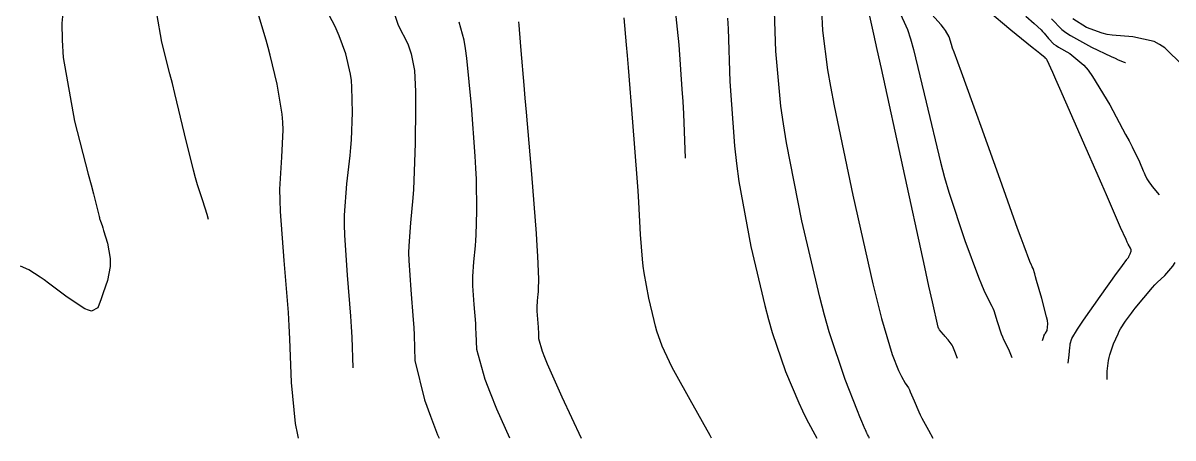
# Model space of a CAD drawing. Header units: metres. Extents: x 837476 to 838477, y 1189012 to 1191014.
# Drawn here: x 837908.1 to 837973.4, y 1189013.9 to 1189037.4 of the extents above; entities that cross this region are included whole.
import ezdxf

# ---------------------------------------------------------------- set-up
doc = ezdxf.new("R2010")
doc.units = ezdxf.units.M
doc.header["$LTSCALE"] = 0.3
doc.layers.add('COTAS 10', color=1, linetype='Continuous')
doc.layers.add('COTAS INT', color=252, linetype='Continuous')

msp = doc.modelspace()

# ---------------------------------------------------------------- linework, layer by layer
at = {"layer": 'COTAS 10'}
for points in [[(837926.834, 1189017.854), (837926.78, 1189019.609), (837926.747, 1189020.193), (837926.708, 1189020.794), (837926.511, 1189023.117), (837926.36, 1189025.399), (837926.351, 1189025.974), (837926.355, 1189026.526), (837926.487, 1189028.313), (837926.672, 1189029.925), (837926.71, 1189030.366), (837926.742, 1189030.803), (837926.812, 1189032.362), (837926.773, 1189033.809), (837926.737, 1189034.177), (837926.69, 1189034.53), (837926.427, 1189035.687), (837926.055, 1189036.714), (837925.939, 1189036.986), (837925.816, 1189037.252), (837925.328, 1189038.17)], [(837961.163, 1189018.396), (837961.013, 1189018.788), (837960.886, 1189019.07), (837960.845, 1189019.143), (837960.802, 1189019.215), (837960.624, 1189019.455), (837960.446, 1189019.663), (837960.403, 1189019.713), (837960.362, 1189019.76), (837960.235, 1189019.904), (837960.14, 1189020.02), (837960.119, 1189020.05), (837960.1, 1189020.079), (837960.053, 1189020.172), (837959.729, 1189021.612), (837959.536, 1189022.49), (837959.297, 1189023.575), (837958.064, 1189029.225), (837956.835, 1189034.859), (837956.6, 1189035.935), (837956.41, 1189036.801), (837956.104, 1189038.179)], [(837947.194, 1189013.872), (837947.115, 1189014.019), (837945.985, 1189016.042), (837945.142, 1189017.537), (837944.958, 1189017.883), (837944.794, 1189018.2), (837944.378, 1189019.098), (837944.093, 1189019.946), (837944.012, 1189020.23), (837943.929, 1189020.537), (837943.623, 1189021.824), (837943.363, 1189023.246), (837943.309, 1189023.637), (837943.264, 1189024.028), (837943.165, 1189025.43), (837943.07, 1189027.259), (837943.026, 1189027.918), (837942.974, 1189028.645), (837942.726, 1189031.821), (837942.469, 1189034.925), (837942.413, 1189035.606), (837942.362, 1189036.209), (837942.233, 1189037.742)], [(837965.03, 1189037.839), (837965.519, 1189037.414), (837965.899, 1189037.052), (837965.989, 1189036.957), (837966.073, 1189036.866), (837966.322, 1189036.555), (837966.633, 1189036.248), (837966.756, 1189036.159), (837966.895, 1189036.067), (837967.529, 1189035.719), (837968.328, 1189035.05), (837968.571, 1189034.756), (837968.823, 1189034.415), (837969.81, 1189032.789), (837970.704, 1189031.116), (837970.897, 1189030.746), (837971.067, 1189030.415), (837971.483, 1189029.554), (837971.708, 1189029.042), (837971.757, 1189028.93), (837971.799, 1189028.833), (837971.906, 1189028.59), (837972.056, 1189028.358), (837972.127, 1189028.267), (837972.211, 1189028.164), (837972.617, 1189027.693)]]:
    msp.add_lwpolyline(points, dxfattribs=at)
at = {"layer": 'COTAS INT'}
for points in [[(837910.631, 1189040.868), (837910.295, 1189037.439), (837910.313, 1189036.469), (837910.379, 1189035.489), (837911.018, 1189031.875), (837911.801, 1189028.854), (837911.957, 1189028.249), (837912.087, 1189027.743), (837912.338, 1189026.754), (837912.411, 1189026.463), (837912.429, 1189026.399), (837912.445, 1189026.342), (837912.497, 1189026.195), (837912.585, 1189025.939), (837912.623, 1189025.814), (837912.668, 1189025.665), (837912.885, 1189024.93), (837913.041, 1189024.066), (837913.049, 1189023.835), (837913.041, 1189023.609), (837912.884, 1189022.824), (837912.644, 1189022.122), (837912.584, 1189021.949), (837912.527, 1189021.785), (837912.346, 1189021.267), (837911.981, 1189021.08), (837911.809, 1189021.124), (837911.605, 1189021.211), (837910.61, 1189021.871), (837909.545, 1189022.675), (837909.297, 1189022.853), (837909.069, 1189023.011), (837908.418, 1189023.417), (837907.952, 1189023.642)], [(837928.789, 1189039.164), (837929.4, 1189037.312), (837929.938, 1189036.255), (837930.048, 1189035.975), (837930.14, 1189035.7), (837930.328, 1189034.753), (837930.38, 1189033.562), (837930.385, 1189033.134), (837930.387, 1189032.662), (837930.362, 1189030.605), (837930.29, 1189028.492), (837930.262, 1189027.986), (837930.231, 1189027.515), (837930.09, 1189026.097), (837929.994, 1189024.785), (837929.991, 1189024.381), (837929.998, 1189023.959), (837930.108, 1189022.286), (837930.253, 1189020.582), (837930.281, 1189020.141), (837930.305, 1189019.713), (837930.349, 1189018.279), (837930.888, 1189016.049), (837931.223, 1189015.119), (837931.639, 1189014.053), (837931.718, 1189013.872)], [(837918.631, 1189026.274), (837918.559, 1189026.571), (837918.309, 1189027.346), (837918, 1189028.259), (837917.892, 1189028.644), (837917.773, 1189029.085), (837917.262, 1189031.151), (837916.715, 1189033.434), (837916.573, 1189034.011), (837916.437, 1189034.564), (837915.981, 1189036.364), (837915.694, 1189037.981)], [(837945.098, 1189038.341), (837945.325, 1189036.2), (837945.509, 1189033.681), (837945.551, 1189032.984), (837945.589, 1189032.287), (837945.697, 1189029.773)], [(837956.148, 1189013.872), (837956.133, 1189013.911), (837956.118, 1189013.945), (837956.103, 1189013.977), (837956.055, 1189014.07), (837956.014, 1189014.143), (837956.004, 1189014.162), (837955.995, 1189014.181), (837955.967, 1189014.248), (837955.944, 1189014.304), (837955.938, 1189014.316), (837955.933, 1189014.327), (837955.914, 1189014.357), (837955.73, 1189014.804), (837955.62, 1189015.079), (837955.485, 1189015.419), (837954.784, 1189017.192), (837953.878, 1189019.911), (837953.614, 1189020.848), (837953.344, 1189021.865), (837952.32, 1189026.201), (837951.447, 1189030.635), (837951.273, 1189031.713), (837951.128, 1189032.727), (837950.848, 1189035.849), (837950.771, 1189038.1)], [(837953.443, 1189038.195), (837953.485, 1189037.026), (837953.778, 1189034.777), (837953.947, 1189033.832), (837954.154, 1189032.746), (837955.218, 1189027.66), (837956.357, 1189022.624), (837956.611, 1189021.57), (837956.839, 1189020.664), (837957.438, 1189018.621), (837957.813, 1189017.714), (837957.899, 1189017.525), (837957.977, 1189017.362), (837958.193, 1189016.995), (837958.37, 1189016.721), (837958.423, 1189016.617), (837958.478, 1189016.501), (837958.692, 1189015.978), (837958.955, 1189015.357), (837959.041, 1189015.179), (837959.133, 1189014.998), (837959.513, 1189014.32), (837959.752, 1189013.872)], [(837957.821, 1189038.149), (837958.317, 1189037.07), (837958.48, 1189036.553), (837958.653, 1189035.942), (837959.369, 1189032.946), (837960.187, 1189029.544), (837960.423, 1189028.675), (837960.665, 1189027.839), (837961.575, 1189025.086), (837962.358, 1189023.01), (837962.52, 1189022.6), (837962.658, 1189022.262), (837962.956, 1189021.636), (837963.112, 1189021.363), (837963.16, 1189021.247), (837963.211, 1189021.114), (837963.411, 1189020.488), (837963.638, 1189019.798), (837963.706, 1189019.624), (837963.776, 1189019.458), (837964.044, 1189018.92), (837964.235, 1189018.452)], [(837965.974, 1189019.403), (837966.064, 1189019.63), (837966.067, 1189019.67), (837966.069, 1189019.68), (837966.07, 1189019.689), (837966.079, 1189019.718), (837966.112, 1189019.774), (837966.129, 1189019.799), (837966.15, 1189019.83), (837966.254, 1189019.977), (837966.284, 1189020.364), (837966.258, 1189020.546), (837966.217, 1189020.76), (837965.949, 1189021.803), (837965.65, 1189022.824), (837965.59, 1189023.026), (837965.541, 1189023.191), (837965.447, 1189023.495), (837965.403, 1189023.601), (837965.385, 1189023.643), (837965.364, 1189023.69), (837965.267, 1189023.903), (837964.937, 1189024.768), (837964.77, 1189025.226), (837964.57, 1189025.778), (837963.573, 1189028.56), (837962.499, 1189031.561), (837962.251, 1189032.251), (837962.024, 1189032.88), (837961.381, 1189034.644), (837960.965, 1189035.785), (837960.882, 1189036.021), (837960.813, 1189036.224), (837960.675, 1189036.668), (837960.471, 1189037.025), (837960.36, 1189037.171), (837960.225, 1189037.339), (837959.537, 1189038.118)], [(837967.432, 1189018.13), (837967.496, 1189018.605), (837967.529, 1189019.02), (837967.545, 1189019.122), (837967.563, 1189019.218), (837967.652, 1189019.518), (837967.964, 1189020.046), (837968.122, 1189020.285), (837968.312, 1189020.565), (837969.259, 1189021.914), (837970.19, 1189023.217), (837970.37, 1189023.469), (837970.517, 1189023.674), (837970.765, 1189024.017), (837970.792, 1189024.048), (837970.799, 1189024.056), (837970.806, 1189024.063), (837970.829, 1189024.085), (837970.863, 1189024.134), (837970.877, 1189024.158), (837970.893, 1189024.187), (837970.967, 1189024.332), (837971.023, 1189024.488), (837971.027, 1189024.524), (837971.027, 1189024.558), (837970.987, 1189024.656), (837970.857, 1189024.886), (837970.8, 1189025.002), (837970.734, 1189025.142), (837970.421, 1189025.837), (837969.842, 1189027.155), (837969.608, 1189027.688), (837969.343, 1189028.293), (837968.12, 1189031.084), (837966.965, 1189033.72), (837966.742, 1189034.228), (837966.561, 1189034.64), (837966.257, 1189035.324), (837966.228, 1189035.371), (837966.221, 1189035.381), (837966.213, 1189035.39), (837966.19, 1189035.409), (837966.172, 1189035.419), (837966.164, 1189035.425), (837966.155, 1189035.434), (837966.148, 1189035.443), (837966.145, 1189035.445), (837966.143, 1189035.448), (837966.132, 1189035.459), (837965.826, 1189035.707), (837965.637, 1189035.86), (837965.404, 1189036.05), (837964.187, 1189037.038), (837962.874, 1189038.138)], [(837923.741, 1189013.872), (837923.693, 1189014.057), (837923.557, 1189014.701), (837923.331, 1189017.028), (837923.254, 1189019.505), (837923.213, 1189020.244), (837923.164, 1189021.006), (837922.914, 1189023.948), (837922.708, 1189026.73), (837922.687, 1189027.39), (837922.681, 1189028.003), (837922.786, 1189029.821), (837922.872, 1189031.374), (837922.853, 1189031.82), (837922.816, 1189032.273), (837922.529, 1189033.968), (837922.121, 1189035.623), (837922.008, 1189036.051), (837921.894, 1189036.467), (837921.484, 1189037.859)], [(837935.732, 1189013.872), (837935.002, 1189015.517), (837934.632, 1189016.422), (837934.335, 1189017.196), (837933.859, 1189018.905), (837933.83, 1189019.818), (837933.815, 1189020.09), (837933.797, 1189020.371), (837933.705, 1189021.454), (837933.635, 1189022.519), (837933.63, 1189022.788), (837933.632, 1189023.045), (837933.694, 1189023.88), (837933.783, 1189024.782), (837933.803, 1189025.082), (837933.821, 1189025.404), (837933.867, 1189026.749), (837933.84, 1189028.575), (837933.811, 1189029.201), (837933.774, 1189029.878), (837933.565, 1189032.759), (837933.292, 1189035.445), (837933.215, 1189035.999), (837933.138, 1189036.471), (837932.851, 1189037.494)], [(837936.223, 1189037.507), (837936.241, 1189037.315), (837936.263, 1189037.081), (837936.369, 1189035.883), (837936.537, 1189033.908), (837936.598, 1189033.184), (837936.665, 1189032.383), (837936.96, 1189028.853), (837937.227, 1189025.486), (837937.277, 1189024.789), (837937.317, 1189024.194), (837937.371, 1189022.892), (837937.352, 1189022.316), (837937.344, 1189022.178), (837937.336, 1189022.049), (837937.297, 1189021.663), (837937.271, 1189021.305), (837937.27, 1189021.195), (837937.272, 1189021.08), (837937.302, 1189020.623), (837937.342, 1189020.159), (837937.349, 1189020.039), (837937.356, 1189019.922), (837937.368, 1189019.531), (837937.572, 1189018.798), (837937.7, 1189018.466), (837937.858, 1189018.079), (837938.686, 1189016.212), (837939.778, 1189013.872)], [(837948.104, 1189037.712), (837948.126, 1189037.109), (837948.229, 1189034.117), (837948.485, 1189030.472), (837948.604, 1189029.457), (837948.744, 1189028.439), (837949.421, 1189024.742), (837950.216, 1189021.396), (837950.43, 1189020.599), (837950.642, 1189019.859), (837951.383, 1189017.655), (837952.139, 1189015.878), (837952.36, 1189015.408), (837952.586, 1189014.946), (837953.164, 1189013.872)], [(837966.489, 1189037.677), (837967.085, 1189037.08), (837967.317, 1189036.908), (837967.578, 1189036.734), (837968.762, 1189036.081), (837969.881, 1189035.541), (837970.101, 1189035.438), (837970.282, 1189035.355), (837970.613, 1189035.223), (837970.686, 1189035.207), (837970.705, 1189035.197)], [(837973.946, 1189035.029), (837972.93, 1189036.036), (837972.628, 1189036.23), (837972.317, 1189036.388), (837971.118, 1189036.65), (837969.948, 1189036.745), (837969.654, 1189036.798), (837969.374, 1189036.862), (837968.473, 1189037.186), (837967.698, 1189037.676)], [(837969.658, 1189017.189), (837969.664, 1189017.676), (837969.73, 1189018.27), (837969.764, 1189018.437), (837969.805, 1189018.605), (837970.012, 1189019.218), (837970.271, 1189019.794), (837970.345, 1189019.939), (837970.419, 1189020.076), (837970.698, 1189020.518), (837971.029, 1189020.964), (837971.137, 1189021.104), (837971.253, 1189021.251), (837971.73, 1189021.843), (837972.232, 1189022.426), (837972.363, 1189022.567), (837972.491, 1189022.7), (837972.924, 1189023.106), (837973.377, 1189023.636), (837973.517, 1189023.846)]]:
    msp.add_lwpolyline(points, dxfattribs=at)

doc.saveas('drawing.dxf')
